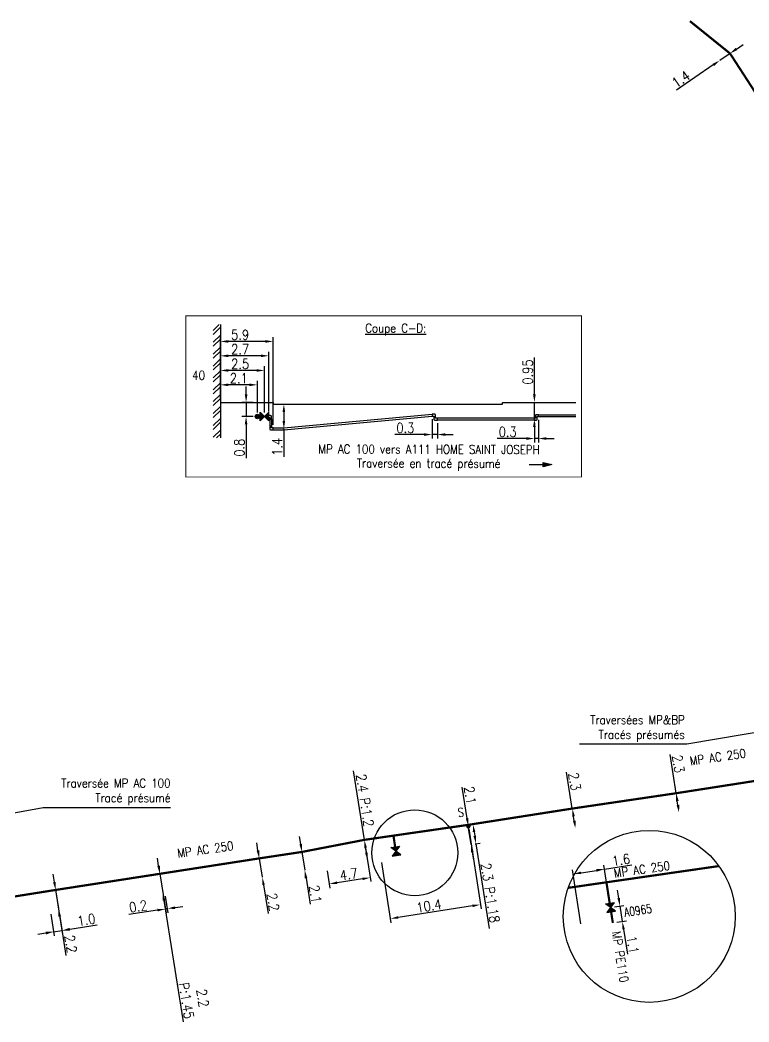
# Model space of a CAD drawing. Header units: millimetres. Extents: x 184000 to 185000, y 128000 to 129000.
# Drawn here: x 184663.3 to 184745.9, y 128886.5 to 129000.1 of the extents above; entities that cross this region are included whole.
import ezdxf
from ezdxf.enums import TextEntityAlignment as Align

# ---------------------------------------------------------------- set-up
doc = ezdxf.new("R2010")
doc.units = ezdxf.units.MM
doc.header["$PDMODE"] = 34
doc.layers.get('0').update_dxf_attribs({"linetype": 'CONTINUOUS'})
doc.layers.get('DEFPOINTS').update_dxf_attribs({"linetype": 'CONTINUOUS'})
for name, color, linetype in [('G_120', 4, 'CONTINUOUS'), ('G_300', 7, 'CONTINUOUS'), ('G_900', 7, 'CONTINUOUS')]:
    doc.layers.add(name, color=color, linetype=linetype)
doc.styles.add('G_ROMANS', font='ROMANS.SHX', dxfattribs={"width": 0.75})
doc.styles.get("Standard").update_dxf_attribs({"font": 'romans.shx', "width": 0.85})
doc.linetypes.add('G_typB_AP', pattern='A,5,-0.3,["o",Standard,S=1.5,R=0,X=0,Y=-0.5],-1.65', length=6.95)
doc.linetypes.add('G_TYPB_PE', pattern='A,5,-0.3,["o",Standard,S=1.5,R=0,X=0,Y=-0.5],-1.65', length=6.95)
doc.dimstyles.get("Standard").update_dxf_attribs({"dimtxt": 1.5, "dimasz": 1.2, "dimexe": 0.625, "dimexo": 0.625, "dimgap": 0.25, "dimtad": 1, "dimdec": 1, "dimzin": 0, "dimdsep": 46, "dimtxsty": 'Standard', "dimcen": -0.5, "dimadec": 0, "dimazin": 0, "dimtfac": 1, "dimtdec": 1, "dimtmove": 0, "dimatfit": 3, "dimfxl": 0, "dimtolj": 1, "dimtzin": 0, "dimarcsym": 0})

# ---------------------------------------------------------------- blocks, each defined once
blk = doc.blocks.new('G_300_04')
at = {"linetype": 'Continuous'}
h = blk.add_hatch(color=0, dxfattribs=at)
h.paths.add_polyline_path([(-0.5, 0.5), (-0.5, -0.5), (0, 0)])
h.paths.add_polyline_path([(0.5, 0.5), (0, 0), (0.5, -0.5)])
at = {"color": 0, "linetype": 'Continuous', "flags": 128}
blk.add_lwpolyline([(-0.5, -0.5), (0.5, 0.5), (0.5, -0.5), (-0.5, 0.5)], close=True, dxfattribs=at)
at = {"color": 0, "linetype": 'Continuous', "width": 0.75}
blk.add_attdef('NUM', text='', height=1, dxfattribs=at).set_placement((0, 1.78), align=Align.MIDDLE_CENTER)
at = {"color": 0, "linetype": 'Continuous', "width": 0.75, "flags": 3}
for tag, p in [('DEF_LEG', (0, -5)), ('DEF_COUP', (0, -7.5)), ('DEF_TYPE', (0, -10))]:
    blk.add_attdef(tag, text='', height=1.2, dxfattribs=at).set_placement(p, align=Align.MIDDLE)
blk = doc.blocks.new('*D258')
at = {"layer": 'DEFPOINTS', "color": 0, "linetype": 'Continuous', "transparency": 16777216}
for p in [(184743.77, 128996.33), (184742.61, 128995.54), (184742.61, 128995.54)]:
    blk.add_point(p, dxfattribs=at)
at = {"layer": 'G_120', "color": 0, "linetype": 'Continuous', "lineweight": -2, "transparency": 16777216}
for p, q in [((184744.51, 128996.84), (184745.25, 128997.35)), ((184743.77, 128996.33), (184742.61, 128995.54)), ((184741.87, 128995.03), (184737.68, 128992.16))]:
    blk.add_line(p, q, dxfattribs=at)
at = {"layer": 'G_120', "color": 0, "linetype": 'Continuous', "transparency": 16777216}
for points in [[(184744.42, 128996.97), (184744.59, 128996.72), (184743.77, 128996.33)], [(184741.78, 128995.16), (184741.95, 128994.91), (184742.61, 128995.54)]]:
    blk.add_solid(points, dxfattribs=at)
at = {"layer": 'G_120', "color": 0, "linetype": 'Continuous', "transparency": 16777216, "insert": (184738.2, 128993.42), "char_height": 1.125, "attachment_point": 5, "rotation": 34.456}
blk.add_mtext('\\A1;1.4', dxfattribs=at)
blk = doc.blocks.new('*D278')
at = {"layer": 'DEFPOINTS', "color": 0, "linetype": 'Continuous', "transparency": 16777216}
for p in [(184685.97, 128958.75), (184685.97, 128956.76), (184690.17, 128955.16)]:
    blk.add_point(p, dxfattribs=at)
at = {"layer": 'G_900', "color": 0, "linetype": 'Continuous', "lineweight": -2, "transparency": 16777216}
for p, q in [((184685.97, 128957.23), (184685.97, 128959.22)), ((184689.27, 128958.75), (184686.87, 128958.75)), ((184690.17, 128955.63), (184690.17, 128959.22))]:
    blk.add_line(p, q, dxfattribs=at)
at = {"layer": 'G_900', "color": 0, "linetype": 'Continuous', "transparency": 16777216}
for points in [[(184686.87, 128958.9), (184686.87, 128958.6), (184685.97, 128958.75)], [(184689.27, 128958.9), (184689.27, 128958.6), (184690.17, 128958.75)]]:
    blk.add_solid(points, dxfattribs=at)
at = {"layer": 'G_900', "color": 0, "linetype": 'Continuous', "transparency": 16777216, "insert": (184688.07, 128959.5), "char_height": 1.125, "attachment_point": 5}
blk.add_mtext('\\A1;2.1', dxfattribs=at)
blk = doc.blocks.new('*D279')
at = {"layer": 'DEFPOINTS', "color": 0, "linetype": 'Continuous', "transparency": 16777216}
for p in [(184685.97, 128960.38), (184685.97, 128956.76), (184690.97, 128955.16)]:
    blk.add_point(p, dxfattribs=at)
at = {"layer": 'G_900', "color": 0, "linetype": 'Continuous', "lineweight": -2, "transparency": 16777216}
for p, q in [((184685.97, 128957.23), (184685.97, 128960.85)), ((184690.07, 128960.38), (184686.87, 128960.38)), ((184690.97, 128955.63), (184690.97, 128960.85))]:
    blk.add_line(p, q, dxfattribs=at)
at = {"layer": 'G_900', "color": 0, "linetype": 'Continuous', "transparency": 16777216}
for points in [[(184686.87, 128960.53), (184686.87, 128960.23), (184685.97, 128960.38)], [(184690.07, 128960.53), (184690.07, 128960.23), (184690.97, 128960.38)]]:
    blk.add_solid(points, dxfattribs=at)
at = {"layer": 'G_900', "color": 0, "linetype": 'Continuous', "transparency": 16777216, "insert": (184688.21, 128961.13), "char_height": 1.125, "attachment_point": 5}
blk.add_mtext('\\A1;2.5', dxfattribs=at)
blk = doc.blocks.new('*D280')
at = {"layer": 'DEFPOINTS', "color": 0, "linetype": 'Continuous', "transparency": 16777216}
for p in [(184685.97, 128962.04), (184685.97, 128956.76), (184691.47, 128955.26)]:
    blk.add_point(p, dxfattribs=at)
at = {"layer": 'G_900', "color": 0, "linetype": 'Continuous', "lineweight": -2, "transparency": 16777216}
for p, q in [((184685.97, 128957.23), (184685.97, 128962.51)), ((184690.57, 128962.04), (184686.87, 128962.04)), ((184691.47, 128955.73), (184691.47, 128962.51))]:
    blk.add_line(p, q, dxfattribs=at)
at = {"layer": 'G_900', "color": 0, "linetype": 'Continuous', "transparency": 16777216}
for points in [[(184686.87, 128962.19), (184686.87, 128961.89), (184685.97, 128962.04)], [(184690.57, 128962.19), (184690.57, 128961.89), (184691.47, 128962.04)]]:
    blk.add_solid(points, dxfattribs=at)
at = {"layer": 'G_900', "color": 0, "linetype": 'Continuous', "transparency": 16777216, "insert": (184688.21, 128962.79), "char_height": 1.125, "attachment_point": 5}
blk.add_mtext('\\A1;2.7', dxfattribs=at)
blk = doc.blocks.new('G_300_11')
at = {"color": 0, "linetype": 'Continuous', "const_width": 0.248, "flags": 128}
blk.add_lwpolyline([(-0.13, 0, 1), (0.13, 0, 1)], format="xyb", close=True, dxfattribs=at)
at = {"linetype": 'Continuous', "style": 'G_ROMANS', "width": 0.75}
blk.add_attdef('S', text='', height=1, dxfattribs=at).set_placement((0, 1.35), align=Align.MIDDLE_CENTER)
at = {"color": 0, "linetype": 'Continuous', "width": 0.75, "flags": 3}
for tag, p in [('DEF_LEG', (0, -5)), ('DEF_COUP', (0, -7.5)), ('DEF_TYPE', (0, -10))]:
    blk.add_attdef(tag, text='', height=1.2, dxfattribs=at).set_placement(p, align=Align.MIDDLE)
blk = doc.blocks.new('*D212')
at = {"layer": 'DEFPOINTS', "color": 0, "linetype": 'Continuous', "transparency": 16777216}
for p in [(184690.38, 128905.04), (184690.72, 128902.92), (184690.72, 128902.92)]:
    blk.add_point(p, dxfattribs=at)
at = {"layer": 'G_120', "color": 0, "linetype": 'Continuous', "lineweight": -2, "transparency": 16777216}
for p, q in [((184690.23, 128905.93), (184690.09, 128906.82)), ((184690.38, 128905.04), (184690.72, 128902.92)), ((184690.87, 128902.03), (184691.4, 128898.8))]:
    blk.add_line(p, q, dxfattribs=at)
at = {"layer": 'G_120', "color": 0, "linetype": 'Continuous', "transparency": 16777216}
for points in [[(184690.38, 128905.96), (184690.08, 128905.91), (184690.38, 128905.04)], [(184691.02, 128902.06), (184690.72, 128902.01), (184690.72, 128902.92)]]:
    blk.add_solid(points, dxfattribs=at)
at = {"layer": 'G_120', "color": 0, "linetype": 'Continuous', "transparency": 16777216, "insert": (184691.95, 128900.09), "char_height": 1.125, "attachment_point": 5, "rotation": 279.2942}
blk.add_mtext('\\A1;2.2', dxfattribs=at)
blk = doc.blocks.new('*D213')
at = {"layer": 'DEFPOINTS', "color": 0, "linetype": 'Continuous', "transparency": 16777216}
for p in [(184695.22, 128905.77), (184695.55, 128903.69), (184695.55, 128903.69)]:
    blk.add_point(p, dxfattribs=at)
at = {"layer": 'G_120', "color": 0, "linetype": 'Continuous', "lineweight": -2, "transparency": 16777216}
for p, q in [((184695.08, 128906.65), (184694.94, 128907.54)), ((184695.22, 128905.77), (184695.55, 128903.69)), ((184695.69, 128902.8), (184696.16, 128899.83))]:
    blk.add_line(p, q, dxfattribs=at)
at = {"layer": 'G_120', "color": 0, "linetype": 'Continuous', "transparency": 16777216}
for points in [[(184695.23, 128906.68), (184694.93, 128906.63), (184695.22, 128905.77)], [(184695.84, 128902.83), (184695.54, 128902.78), (184695.55, 128903.69)]]:
    blk.add_solid(points, dxfattribs=at)
at = {"layer": 'G_120', "color": 0, "linetype": 'Continuous', "transparency": 16777216, "insert": (184696.74, 128900.99), "char_height": 1.125, "attachment_point": 5, "rotation": 278.9653}
blk.add_mtext('\\A1;2.1', dxfattribs=at)
blk = doc.blocks.new('*D214')
at = {"layer": 'DEFPOINTS', "color": 0, "linetype": 'Continuous', "transparency": 16777216}
for p in [(184702.3, 128907.14), (184698.02, 128904.08), (184698.32, 128902.14)]:
    blk.add_point(p, dxfattribs=at)
at = {"layer": 'G_120', "color": 0, "linetype": 'Continuous', "lineweight": -2, "transparency": 16777216}
for p, q in [((184702.37, 128906.68), (184703.04, 128902.4)), ((184698.09, 128903.62), (184698.4, 128901.68)), ((184702.08, 128902.72), (184699.21, 128902.28))]:
    blk.add_line(p, q, dxfattribs=at)
at = {"layer": 'G_120', "color": 0, "linetype": 'Continuous', "transparency": 16777216}
for points in [[(184699.19, 128902.43), (184699.24, 128902.13), (184698.32, 128902.14)], [(184702.06, 128902.87), (184702.1, 128902.57), (184702.97, 128902.86)]]:
    blk.add_solid(points, dxfattribs=at)
at = {"layer": 'G_120', "color": 0, "linetype": 'Continuous', "transparency": 16777216, "insert": (184700.53, 128903.24), "char_height": 1.125, "attachment_point": 5, "rotation": 8.8115}
blk.add_mtext('\\A1;4.7', dxfattribs=at)
blk = doc.blocks.new('*D215')
at = {"layer": 'DEFPOINTS', "color": 0, "linetype": 'Continuous', "transparency": 16777216}
for p in [(184702.3, 128907.14), (184702.66, 128904.8), (184702.66, 128904.8)]:
    blk.add_point(p, dxfattribs=at)
at = {"layer": 'G_120', "color": 0, "linetype": 'Continuous', "lineweight": -2, "transparency": 16777216}
for p, q in [((184702.3, 128907.14), (184701.08, 128914.97)), ((184702.53, 128905.69), (184702.44, 128906.25))]:
    blk.add_line(p, q, dxfattribs=at)
at = {"layer": 'G_120', "color": 0, "linetype": 'Continuous', "transparency": 16777216}
for points in [[(184702.59, 128906.28), (184702.29, 128906.23), (184702.3, 128907.14)], [(184702.67, 128905.71), (184702.38, 128905.67), (184702.66, 128904.8)]]:
    blk.add_solid(points, dxfattribs=at)
at = {"layer": 'G_120', "color": 0, "linetype": 'Continuous', "transparency": 16777216, "insert": (184702.36, 128911.62), "char_height": 1.125, "attachment_point": 5, "rotation": 278.8744}
blk.add_mtext('\\A1;2.4 P:1.2', dxfattribs=at)
blk = doc.blocks.new('*D216')
at = {"layer": 'DEFPOINTS', "color": 0, "linetype": 'Continuous', "transparency": 16777216}
for p in [(184725.88, 128910.69), (184726.24, 128908.42), (184726.24, 128908.42)]:
    blk.add_point(p, dxfattribs=at)
at = {"layer": 'G_120', "color": 0, "linetype": 'Continuous', "lineweight": -2, "transparency": 16777216}
for p, q in [((184725.88, 128910.69), (184725.23, 128914.82)), ((184726.1, 128909.31), (184726.02, 128909.8))]:
    blk.add_line(p, q, dxfattribs=at)
at = {"layer": 'G_120', "color": 0, "linetype": 'Continuous', "transparency": 16777216}
for points in [[(184726.17, 128909.83), (184725.88, 128909.78), (184725.88, 128910.69)], [(184726.25, 128909.33), (184725.96, 128909.28), (184726.24, 128908.42)]]:
    blk.add_solid(points, dxfattribs=at)
at = {"layer": 'G_120', "color": 0, "linetype": 'Continuous', "transparency": 16777216, "insert": (184726.15, 128913.76), "char_height": 1.125, "attachment_point": 5, "rotation": 279.0426}
blk.add_mtext('\\A1;2.3', dxfattribs=at)
blk = doc.blocks.new('*D218')
at = {"layer": 'DEFPOINTS', "color": 0, "linetype": 'Continuous', "transparency": 16777216}
for p in [(184737.66, 128912.43), (184737.99, 128910.21), (184737.99, 128910.21)]:
    blk.add_point(p, dxfattribs=at)
at = {"layer": 'G_120', "color": 0, "linetype": 'Continuous', "lineweight": -2, "transparency": 16777216}
for p, q in [((184737.66, 128912.43), (184736.99, 128916.82)), ((184737.86, 128911.1), (184737.79, 128911.54))]:
    blk.add_line(p, q, dxfattribs=at)
at = {"layer": 'G_120', "color": 0, "linetype": 'Continuous', "transparency": 16777216}
for points in [[(184737.94, 128911.56), (184737.64, 128911.52), (184737.66, 128912.43)], [(184738.01, 128911.12), (184737.71, 128911.07), (184737.99, 128910.21)]]:
    blk.add_solid(points, dxfattribs=at)
at = {"layer": 'G_120', "color": 0, "linetype": 'Continuous', "transparency": 16777216, "insert": (184737.91, 128915.76), "char_height": 1.125, "attachment_point": 5, "rotation": 278.6449}
blk.add_mtext('\\A1;2.3', dxfattribs=at)
blk = doc.blocks.new('*D219')
at = {"layer": 'DEFPOINTS', "color": 0, "linetype": 'Continuous', "transparency": 16777216}
for p in [(184714.06, 128908.84), (184704.18, 128905.03), (184705.24, 128898.19)]:
    blk.add_point(p, dxfattribs=at)
at = {"layer": 'G_300', "color": 0, "linetype": 'Continuous', "lineweight": -2, "transparency": 16777216}
for p, q in [((184714.13, 128908.38), (184715.54, 128899.33)), ((184704.25, 128904.57), (184705.31, 128897.73)), ((184714.57, 128899.66), (184706.13, 128898.33))]:
    blk.add_line(p, q, dxfattribs=at)
at = {"layer": 'G_300', "color": 0, "linetype": 'Continuous', "transparency": 16777216}
for points in [[(184714.55, 128899.81), (184714.6, 128899.51), (184715.46, 128899.8)], [(184706.1, 128898.48), (184706.15, 128898.19), (184705.24, 128898.19)]]:
    blk.add_solid(points, dxfattribs=at)
at = {"layer": 'G_300', "color": 0, "linetype": 'Continuous', "transparency": 16777216, "insert": (184709.62, 128899.64), "char_height": 1.125, "attachment_point": 5, "rotation": 8.9094}
blk.add_mtext('\\A1;10.4', dxfattribs=at)
blk = doc.blocks.new('*D220')
at = {"layer": 'DEFPOINTS', "color": 0, "linetype": 'Continuous', "transparency": 16777216}
for p in [(184714.06, 128908.84), (184714.41, 128906.62), (184714.95, 128906.7)]:
    blk.add_point(p, dxfattribs=at)
at = {"layer": 'G_300', "color": 0, "linetype": 'Continuous', "lineweight": -2, "transparency": 16777216}
for p, q in [((184714.53, 128908.91), (184715.07, 128909)), ((184714.75, 128908.04), (184714.82, 128907.59)), ((184714.87, 128906.69), (184715.42, 128906.78)), ((184714.95, 128906.7), (184716.44, 128897.09))]:
    blk.add_line(p, q, dxfattribs=at)
at = {"layer": 'G_300', "color": 0, "linetype": 'Continuous', "transparency": 16777216}
for points in [[(184714.9, 128908.06), (184714.6, 128908.02), (184714.61, 128908.93)], [(184714.97, 128907.62), (184714.67, 128907.57), (184714.95, 128906.7)]]:
    blk.add_solid(points, dxfattribs=at)
at = {"layer": 'G_300', "color": 0, "linetype": 'Continuous', "transparency": 16777216, "insert": (184716.58, 128901.12), "char_height": 1.125, "attachment_point": 5, "rotation": 278.8009}
blk.add_mtext('\\A1;2.3 P:1.18', dxfattribs=at)
blk = doc.blocks.new('*D223')
at = {"layer": 'DEFPOINTS', "color": 0, "linetype": 'Continuous', "transparency": 16777216}
for p in [(184688.89, 128956.76), (184690.17, 128956.76), (184690.17, 128955.16)]:
    blk.add_point(p, dxfattribs=at)
at = {"layer": 'G_900', "color": 0, "linetype": 'Continuous', "lineweight": -2, "transparency": 16777216}
for p, q in [((184688.89, 128957.66), (184688.89, 128958.56)), ((184689.7, 128956.76), (184688.42, 128956.76)), ((184688.89, 128956.76), (184688.89, 128955.16)), ((184689.7, 128955.16), (184688.42, 128955.16)), ((184688.89, 128954.26), (184688.89, 128950.43))]:
    blk.add_line(p, q, dxfattribs=at)
at = {"layer": 'G_900', "color": 0, "linetype": 'Continuous', "transparency": 16777216}
for points in [[(184688.74, 128957.66), (184689.04, 128957.66), (184688.89, 128956.76)], [(184688.74, 128954.26), (184689.04, 128954.26), (184688.89, 128955.16)]]:
    blk.add_solid(points, dxfattribs=at)
at = {"layer": 'G_900', "color": 0, "linetype": 'Continuous', "transparency": 16777216, "insert": (184688.14, 128951.62), "char_height": 1.125, "attachment_point": 5, "rotation": 90}
blk.add_mtext('\\A1;0.8', dxfattribs=at)
blk = doc.blocks.new('*D224')
at = {"layer": 'DEFPOINTS', "color": 0, "linetype": 'Continuous', "transparency": 16777216}
for p in [(184693.17, 128956.56), (184693.17, 128956.56), (184693.17, 128953.76)]:
    blk.add_point(p, dxfattribs=at)
at = {"layer": 'G_900', "color": 0, "linetype": 'Continuous', "lineweight": -2, "transparency": 16777216}
for p, q in [((184693.17, 128955.66), (184693.17, 128954.66)), ((184693.17, 128953.76), (184693.17, 128950.57))]:
    blk.add_line(p, q, dxfattribs=at)
at = {"layer": 'G_900', "color": 0, "linetype": 'Continuous', "transparency": 16777216}
for points in [[(184693.02, 128955.66), (184693.32, 128955.66), (184693.17, 128956.56)], [(184693.02, 128954.66), (184693.32, 128954.66), (184693.17, 128953.76)]]:
    blk.add_solid(points, dxfattribs=at)
at = {"layer": 'G_900', "color": 0, "linetype": 'Continuous', "transparency": 16777216, "insert": (184692.42, 128951.71), "char_height": 1.125, "attachment_point": 5, "rotation": 90}
blk.add_mtext('\\A1;1.4', dxfattribs=at)
blk = doc.blocks.new('*D225')
at = {"layer": 'DEFPOINTS', "color": 0, "linetype": 'Continuous', "transparency": 16777216}
for p in [(184721.58, 128956.76), (184721.58, 128956.76), (184721.58, 128954.86)]:
    blk.add_point(p, dxfattribs=at)
at = {"layer": 'G_900', "color": 0, "linetype": 'Continuous', "lineweight": -2, "transparency": 16777216}
for p, q in [((184721.58, 128957.66), (184721.58, 128961.85)), ((184721.58, 128954.86), (184721.58, 128956.76)), ((184721.58, 128953.96), (184721.58, 128953.06))]:
    blk.add_line(p, q, dxfattribs=at)
at = {"layer": 'G_900', "color": 0, "linetype": 'Continuous', "transparency": 16777216}
for points in [[(184721.43, 128957.66), (184721.73, 128957.66), (184721.58, 128956.76)], [(184721.43, 128953.96), (184721.73, 128953.96), (184721.58, 128954.86)]]:
    blk.add_solid(points, dxfattribs=at)
at = {"layer": 'G_900', "color": 0, "linetype": 'Continuous', "transparency": 16777216, "insert": (184720.83, 128960.2), "char_height": 1.125, "attachment_point": 5, "rotation": 90}
blk.add_mtext('\\A1;0.95', dxfattribs=at)
blk = doc.blocks.new('*D226')
at = {"layer": 'DEFPOINTS', "color": 0, "linetype": 'Continuous', "transparency": 16777216}
for p in [(184725.98, 128903.26), (184730.2, 128899.47), (184726.93, 128897.16)]:
    blk.add_point(p, dxfattribs=at)
at = {"layer": 'G_900', "color": 0, "linetype": 'Continuous', "lineweight": -2, "transparency": 16777216}
for p, q in [((184730.13, 128899.93), (184729.45, 128904.28)), ((184729.52, 128903.82), (184732.62, 128904.3)), ((184726.86, 128897.62), (184725.9, 128903.73)), ((184726.87, 128903.4), (184728.63, 128903.68))]:
    blk.add_line(p, q, dxfattribs=at)
at = {"layer": 'G_900', "color": 0, "linetype": 'Continuous', "transparency": 16777216}
for points in [[(184726.84, 128903.55), (184726.89, 128903.25), (184725.98, 128903.26)], [(184728.61, 128903.83), (184728.65, 128903.53), (184729.52, 128903.82)]]:
    blk.add_solid(points, dxfattribs=at)
at = {"layer": 'G_900', "color": 0, "linetype": 'Continuous', "transparency": 16777216, "insert": (184731.4, 128904.87), "char_height": 1.125, "attachment_point": 5, "rotation": 8.9094}
blk.add_mtext('\\A1;1.6', dxfattribs=at)
blk = doc.blocks.new('*D227')
at = {"layer": 'DEFPOINTS', "color": 0, "linetype": 'Continuous', "transparency": 16777216}
for p in [(184730.2, 128899.47), (184730.48, 128897.72), (184731.55, 128897.89)]:
    blk.add_point(p, dxfattribs=at)
at = {"layer": 'G_900', "color": 0, "linetype": 'Continuous', "lineweight": -2, "transparency": 16777216}
for p, q in [((184731.14, 128900.53), (184731, 128901.42)), ((184730.67, 128899.54), (184731.74, 128899.71)), ((184731.28, 128899.64), (184731.55, 128897.89)), ((184730.94, 128897.79), (184732.02, 128897.96)), ((184731.69, 128897), (184732.14, 128894.16))]:
    blk.add_line(p, q, dxfattribs=at)
at = {"layer": 'G_900', "color": 0, "linetype": 'Continuous', "transparency": 16777216}
for points in [[(184731.29, 128900.55), (184730.99, 128900.5), (184731.28, 128899.64)], [(184731.84, 128897.02), (184731.54, 128896.97), (184731.55, 128897.89)]]:
    blk.add_solid(points, dxfattribs=at)
at = {"layer": 'G_900', "color": 0, "linetype": 'Continuous', "transparency": 16777216, "insert": (184732.73, 128895.25), "char_height": 1.125, "attachment_point": 5, "rotation": 278.9094}
blk.add_mtext('\\A1;1.1', dxfattribs=at)
blk = doc.blocks.new('*D231')
at = {"layer": 'DEFPOINTS', "color": 0, "linetype": 'Continuous', "transparency": 16777216}
for p in [(184685.97, 128963.67), (184685.97, 128956.76), (184691.97, 128953.76)]:
    blk.add_point(p, dxfattribs=at)
at = {"layer": 'G_900', "color": 0, "linetype": 'Continuous', "lineweight": -2, "transparency": 16777216}
for p, q in [((184685.97, 128957.23), (184685.97, 128964.14)), ((184691.07, 128963.67), (184686.87, 128963.67)), ((184691.97, 128954.23), (184691.97, 128964.14))]:
    blk.add_line(p, q, dxfattribs=at)
at = {"layer": 'G_900', "color": 0, "linetype": 'Continuous', "transparency": 16777216}
for points in [[(184686.87, 128963.82), (184686.87, 128963.52), (184685.97, 128963.67)], [(184691.07, 128963.82), (184691.07, 128963.52), (184691.97, 128963.67)]]:
    blk.add_solid(points, dxfattribs=at)
at = {"layer": 'G_900', "color": 0, "linetype": 'Continuous', "transparency": 16777216, "insert": (184688.21, 128964.42), "char_height": 1.125, "attachment_point": 5}
blk.add_mtext('\\A1;5.9', dxfattribs=at)
blk = doc.blocks.new('*D232')
at = {"layer": 'DEFPOINTS', "color": 0, "linetype": 'Continuous', "transparency": 16777216}
for p in [(184709.98, 128955.31), (184710.58, 128954.86), (184709.98, 128953.11)]:
    blk.add_point(p, dxfattribs=at)
at = {"layer": 'G_900', "color": 0, "linetype": 'Continuous', "lineweight": -2, "transparency": 16777216}
for p, q in [((184709.98, 128954.84), (184709.98, 128952.65)), ((184710.58, 128954.39), (184710.58, 128952.65)), ((184709.08, 128953.11), (184705.76, 128953.11)), ((184710.58, 128953.11), (184709.98, 128953.11)), ((184711.48, 128953.11), (184712.38, 128953.11))]:
    blk.add_line(p, q, dxfattribs=at)
at = {"layer": 'G_900', "color": 0, "linetype": 'Continuous', "transparency": 16777216}
for points in [[(184709.08, 128953.26), (184709.08, 128952.96), (184709.98, 128953.11)], [(184711.48, 128953.26), (184711.48, 128952.96), (184710.58, 128953.11)]]:
    blk.add_solid(points, dxfattribs=at)
at = {"layer": 'G_900', "color": 0, "linetype": 'Continuous', "transparency": 16777216, "insert": (184706.95, 128953.86), "char_height": 1.125, "attachment_point": 5}
blk.add_mtext('\\A1;0.3', dxfattribs=at)
blk = doc.blocks.new('*D233')
at = {"layer": 'DEFPOINTS', "color": 0, "linetype": 'Continuous', "transparency": 16777216}
for p in [(184722.03, 128955.26), (184721.58, 128954.86), (184721.58, 128952.66)]:
    blk.add_point(p, dxfattribs=at)
at = {"layer": 'G_900', "color": 0, "linetype": 'Continuous', "lineweight": -2, "transparency": 16777216}
for p, q in [((184721.58, 128954.39), (184721.58, 128952.2)), ((184722.03, 128954.79), (184722.03, 128952.2)), ((184720.68, 128952.66), (184717.36, 128952.66)), ((184722.03, 128952.66), (184721.58, 128952.66)), ((184722.93, 128952.66), (184723.83, 128952.66))]:
    blk.add_line(p, q, dxfattribs=at)
at = {"layer": 'G_900', "color": 0, "linetype": 'Continuous', "transparency": 16777216}
for points in [[(184720.68, 128952.81), (184720.68, 128952.51), (184721.58, 128952.66)], [(184722.93, 128952.81), (184722.93, 128952.51), (184722.03, 128952.66)]]:
    blk.add_solid(points, dxfattribs=at)
at = {"layer": 'G_900', "color": 0, "linetype": 'Continuous', "transparency": 16777216, "insert": (184718.55, 128953.41), "char_height": 1.125, "attachment_point": 5}
blk.add_mtext('\\A1;0.3', dxfattribs=at)
blk = doc.blocks.new('*D234')
at = {"layer": 'DEFPOINTS', "color": 0, "linetype": 'Continuous', "transparency": 16777216}
for p in [(184714.09, 128908.69), (184714.41, 128906.62), (184714.41, 128906.62)]:
    blk.add_point(p, dxfattribs=at)
at = {"layer": 'G_300', "color": 0, "linetype": 'Continuous', "lineweight": -2, "transparency": 16777216}
for p, q in [((184713.95, 128909.58), (184713.4, 128913.13)), ((184714.41, 128906.62), (184714.09, 128908.69)), ((184714.54, 128905.73), (184714.68, 128904.84))]:
    blk.add_line(p, q, dxfattribs=at)
at = {"layer": 'G_300', "color": 0, "linetype": 'Continuous', "transparency": 16777216}
for points in [[(184714.1, 128909.61), (184713.8, 128909.56), (184714.09, 128908.69)], [(184714.69, 128905.75), (184714.4, 128905.71), (184714.41, 128906.62)]]:
    blk.add_solid(points, dxfattribs=at)
at = {"layer": 'G_300', "color": 0, "linetype": 'Continuous', "transparency": 16777216, "insert": (184714.3, 128912.2), "char_height": 1.125, "attachment_point": 5, "rotation": 278.8009}
blk.add_mtext('\\A1;2.1', dxfattribs=at)
blk = doc.blocks.new('*D237')
at = {"layer": 'DEFPOINTS', "color": 0, "linetype": 'Continuous', "transparency": 16777216}
for p in [(184667.29, 128901.46), (184666.68, 128899.18), (184667.06, 128896.71)]:
    blk.add_point(p, dxfattribs=at)
at = {"layer": 'G_120', "color": 0, "linetype": 'Continuous', "lineweight": -2, "transparency": 16777216}
for p, q in [((184667.36, 128901), (184668.08, 128896.4)), ((184666.75, 128898.72), (184667.14, 128896.24)), ((184668.9, 128897.01), (184672, 128897.52)), ((184666.18, 128896.56), (184665.29, 128896.41)), ((184667.06, 128896.71), (184668.01, 128896.86))]:
    blk.add_line(p, q, dxfattribs=at)
at = {"layer": 'G_120', "color": 0, "linetype": 'Continuous', "transparency": 16777216}
for points in [[(184666.15, 128896.71), (184666.2, 128896.41), (184667.06, 128896.71)], [(184668.88, 128897.16), (184668.92, 128896.86), (184668.01, 128896.86)]]:
    blk.add_solid(points, dxfattribs=at)
at = {"layer": 'G_120', "color": 0, "linetype": 'Continuous', "transparency": 16777216, "insert": (184670.77, 128898.08), "char_height": 1.125, "attachment_point": 5, "rotation": 9.3442}
blk.add_mtext('\\A1;1.0', dxfattribs=at)
blk = doc.blocks.new('*D238')
at = {"layer": 'DEFPOINTS', "color": 0, "linetype": 'Continuous', "transparency": 16777216}
for p in [(184667.29, 128901.46), (184667.62, 128899.34), (184667.62, 128899.34)]:
    blk.add_point(p, dxfattribs=at)
at = {"layer": 'G_120', "color": 0, "linetype": 'Continuous', "lineweight": -2, "transparency": 16777216}
for p, q in [((184667.15, 128902.35), (184667.01, 128903.24)), ((184667.29, 128901.46), (184667.62, 128899.34)), ((184667.76, 128898.45), (184668.46, 128894.04))]:
    blk.add_line(p, q, dxfattribs=at)
at = {"layer": 'G_120', "color": 0, "linetype": 'Continuous', "transparency": 16777216}
for points in [[(184667.3, 128902.37), (184667, 128902.33), (184667.29, 128901.46)], [(184667.91, 128898.47), (184667.61, 128898.43), (184667.62, 128899.34)]]:
    blk.add_solid(points, dxfattribs=at)
at = {"layer": 'G_120', "color": 0, "linetype": 'Continuous', "transparency": 16777216, "insert": (184669.01, 128895.33), "char_height": 1.125, "attachment_point": 5, "rotation": 278.933}
blk.add_mtext('\\A1;2.2', dxfattribs=at)
blk = doc.blocks.new('*D239')
at = {"layer": 'DEFPOINTS', "color": 0, "linetype": 'Continuous', "transparency": 16777216}
for p in [(184679.11, 128903.29), (184679.64, 128901.2), (184679.93, 128899.33)]:
    blk.add_point(p, dxfattribs=at)
at = {"layer": 'G_120', "color": 0, "linetype": 'Continuous', "lineweight": -2, "transparency": 16777216}
for p, q in [((184679.18, 128902.83), (184679.81, 128898.83)), ((184679.71, 128900.74), (184680.01, 128898.86)), ((184680.83, 128899.46), (184681.72, 128899.59)), ((184678.85, 128899.17), (184675.58, 128898.69)), ((184679.93, 128899.33), (184679.74, 128899.3))]:
    blk.add_line(p, q, dxfattribs=at)
at = {"layer": 'G_120', "color": 0, "linetype": 'Continuous', "transparency": 16777216}
for points in [[(184680.8, 128899.6), (184680.85, 128899.31), (184679.93, 128899.33)], [(184678.82, 128899.32), (184678.87, 128899.02), (184679.74, 128899.3)]]:
    blk.add_solid(points, dxfattribs=at)
at = {"layer": 'G_120', "color": 0, "linetype": 'Continuous', "transparency": 16777216, "insert": (184676.65, 128899.6), "char_height": 1.125, "attachment_point": 5, "rotation": 8.332}
blk.add_mtext('\\A1;0.2', dxfattribs=at)
blk = doc.blocks.new('*D240')
at = {"layer": 'DEFPOINTS', "color": 0, "linetype": 'Continuous', "transparency": 16777216}
for p in [(184679.11, 128903.29), (184679.44, 128901.17), (184679.44, 128901.17)]:
    blk.add_point(p, dxfattribs=at)
at = {"layer": 'G_120', "color": 0, "linetype": 'Continuous', "lineweight": -2, "transparency": 16777216}
for p, q in [((184678.97, 128904.18), (184678.83, 128905.07)), ((184679.11, 128903.29), (184679.44, 128901.17)), ((184679.58, 128900.28), (184681.74, 128886.49))]:
    blk.add_line(p, q, dxfattribs=at)
at = {"layer": 'G_120', "color": 0, "linetype": 'Continuous', "transparency": 16777216}
for points in [[(184679.12, 128904.21), (184678.82, 128904.16), (184679.11, 128903.29)], [(184679.73, 128900.3), (184679.43, 128900.26), (184679.44, 128901.17)]]:
    blk.add_solid(points, dxfattribs=at)
at = {"layer": 'G_120', "color": 0, "linetype": 'Continuous', "transparency": 16777216, "insert": (184683.05, 128889.05), "char_height": 1.125, "attachment_point": 5, "rotation": 278.8919}
blk.add_mtext('\\A1;2.2\\PP:1.45', dxfattribs=at)

msp = doc.modelspace()

# ---------------------------------------------------------------- hatches: boundary and pattern name
at = {"layer": 'G_900', "linetype": 'Continuous', "ltscale": 0.5}
h = msp.add_hatch(dxfattribs=at)
h.set_pattern_fill('ANSI32', color=256, scale=0.1)
h.paths.add_polyline_path([(184685.97, 128965.59), (184685.17, 128965.59), (184685.17, 128952.73), (184685.97, 128952.73)])
h = msp.add_hatch(color=256, dxfattribs=at)
h.dxf.hatch_style = 1
h.paths.add_polyline_path([(184690.42, 128955.16, 1), (184689.92, 128955.16, 1)])
h = msp.add_hatch(color=256, dxfattribs=at)
h.dxf.hatch_style = 1
h.paths.add_polyline_path([(184722.56, 128949.95), (184722.56, 128949.45), (184723.56, 128949.7)])

# ---------------------------------------------------------------- linework, layer by layer
at = {"layer": 'G_120', "linetype": 'G_TYPB_PE', "ltscale": 0.5, "const_width": 0.25}
msp.add_lwpolyline([(184739.22, 129000), (184743.77, 128996.33), (184754.82, 128979.27), (184763.61, 128966.6), (184767.9, 128960.28), (184767.52, 128957.35), (184769.24, 128954.53), (184778.16, 128941.69), (184777.11, 128939.51), (184777.34, 128939.21)], dxfattribs=at)
at = {"layer": 'G_120', "linetype": 'G_typB_AP', "ltscale": 0.5, "const_width": 0.25}
msp.add_lwpolyline([(184752.22, 128915.13), (184750.44, 128914.58), (184749.45, 128914.27), (184749.45, 128914.27), (184749.45, 128914.27), (184737.66, 128912.43), (184737.66, 128912.43), (184725.88, 128910.69), (184725.88, 128910.69), (184714.06, 128908.84), (184714.06, 128908.84), (184705.6, 128907.62), (184705.6, 128907.62), (184702.3, 128907.14), (184695.22, 128905.77), (184695.22, 128905.77), (184690.38, 128905.04), (184690.38, 128905.04), (184679.11, 128903.29), (184667.29, 128901.46), (184657.43, 128899.89)], dxfattribs=at)
at = {"layer": 'G_120', "linetype": 'G_TYPB_PE', "ltscale": 0.5, "const_width": 0.25, "flags": 128}
msp.add_lwpolyline([(184705.6, 128907.62), (184705.79, 128906.35)], dxfattribs=at)
at = {"layer": 'G_900', "ltscale": 0.5, "const_width": 0.1}
msp.add_lwpolyline([(184682.05, 128966.57), (184726.93, 128966.57), (184726.93, 128948.3), (184682.05, 128948.3)], close=True, dxfattribs=at)
at = {"layer": 'G_900', "linetype": 'Continuous', "ltscale": 0.5, "flags": 128}
for points in [[(184685.97, 128965.59), (184685.97, 128965.58)], [(184685.97, 128965.58), (184685.97, 128952.73)], [(184685.97, 128956.76), (184691.97, 128956.76), (184691.97, 128956.56), (184691.97, 128956.56)], [(184691.97, 128956.56), (184717.97, 128956.56)], [(184690.17, 128955.26), (184690.72, 128955.26)], [(184691.47, 128955.26), (184691.22, 128955.26)], [(184693.17, 128953.86), (184709.98, 128955.41), (184709.98, 128955.41)], [(184693.17, 128953.66), (184709.98, 128955.21), (184709.98, 128955.21)], [(184690.17, 128955.06), (184690.72, 128955.06)], [(184691.22, 128955.06), (184691.47, 128955.06)], [(184691.57, 128954.86), (184691.57, 128953.86)], [(184691.77, 128954.86), (184691.77, 128953.86)], [(184710.18, 128955.08), (184710.38, 128955.08)], [(184721.58, 128954.96), (184710.58, 128954.96)], [(184721.58, 128954.76), (184710.58, 128954.76)], [(184691.97, 128953.86), (184693.17, 128953.86)], [(184691.97, 128953.66), (184693.17, 128953.66)], [(184693.17, 128953.66), (184693.17, 128953.46)], [(184720.99, 128949.7), (184722.56, 128949.7)]]:
    msp.add_lwpolyline(points, dxfattribs=at)
at = {"layer": 'G_900', "ltscale": 0.5, "flags": 128}
for points in [[(184717.97, 128956.56), (184717.97, 128956.76), (184726.29, 128956.76)], [(184722.03, 128955.36), (184726.29, 128955.36)], [(184722.03, 128955.16), (184726.29, 128955.16)]]:
    msp.add_lwpolyline(points, dxfattribs=at)
at = {"layer": 'G_900', "linetype": 'Continuous', "ltscale": 0.5, "flags": 128}
for points in [[(184691.67, 128955.26), (184691.37, 128955.26), (184691.37, 128955.06), (184691.57, 128955.06), (184691.57, 128954.86), (184691.77, 128954.86), (184691.77, 128955.16, 0.414214)], [(184710.28, 128955.41), (184709.98, 128955.41), (184709.98, 128955.21), (184710.18, 128955.21), (184710.18, 128955.08), (184710.38, 128955.08), (184710.38, 128955.31, 0.414214)], [(184721.71, 128955.26), (184721.71, 128955.06), (184721.91, 128955.06), (184721.91, 128955.16), (184722.03, 128955.16), (184722.03, 128955.36), (184721.81, 128955.36, 0.414214)], [(184691.67, 128953.66), (184691.97, 128953.66), (184691.97, 128953.86), (184691.77, 128953.86), (184691.77, 128954.06), (184691.57, 128954.06), (184691.57, 128953.76, 0.414214)], [(184710.28, 128954.76), (184710.58, 128954.76), (184710.58, 128954.96), (184710.38, 128954.96), (184710.38, 128955.08), (184710.18, 128955.08), (184710.18, 128954.86, 0.414214)], [(184721.91, 128954.86), (184721.91, 128955.06), (184721.71, 128955.06), (184721.71, 128954.96), (184721.58, 128954.96), (184721.58, 128954.76), (184721.81, 128954.76, 0.414214)]]:
    msp.add_lwpolyline(points, format="xyb", close=True, dxfattribs=at)
msp.add_lwpolyline([(184722.56, 128949.45), (184722.56, 128949.95), (184723.56, 128949.7)], close=True, dxfattribs=at)
at = {"layer": 'G_900', "ltscale": 0.5, "const_width": 0.1, "flags": 128}
msp.add_lwpolyline([(184714.09, 128908.69), (184714.06, 128908.84)], dxfattribs=at)
at = {"layer": 'G_900', "color": 4, "ltscale": 0.5, "const_width": 0.25, "flags": 128}
for points in [[(184742.51, 128904.17), (184738.28, 128903.56), (184729.77, 128902.33), (184725.42, 128901.7)], [(184729.75, 128902.33), (184730.12, 128899.96)], [(184730.28, 128898.98), (184730.48, 128897.72)]]:
    msp.add_lwpolyline(points, dxfattribs=at)
at = {"layer": 'G_900', "linetype": 'Continuous', "ltscale": 0.5}
msp.add_circle((184690.17, 128955.16), 0.25, dxfattribs=at)
at = {"layer": 'G_900', "ltscale": 0.5}
for centre, radius in [((184708.02, 128905.68), 4.87), ((184734.61, 128898.46), 9.75)]:
    msp.add_circle(centre, radius, dxfattribs=at)

# ---------------------------------------------------------------- block references
at = {"layer": 'G_300', "ltscale": 0.5}
ref = msp.add_blockref('G_300_11', (184714.09, 128908.69), dxfattribs=dict(at, rotation=71.23653414301651))
ref.add_attrib('S', 'S', dxfattribs={"layer": '0', "linetype": 'Continuous', "height": 1, "rotation": 8.099, "style": 'G_ROMANS', "width": 0.75}).set_placement((184713.24, 128910.26), align=Align.MIDDLE_CENTER)
at = {"layer": 'G_300', "ltscale": 0.5, "rotation": 98.82751736980887}
msp.add_blockref('G_300_04', (184705.87, 128905.86), dxfattribs=at)
at = {"layer": 'G_900', "linetype": 'Continuous', "ltscale": 0.5, "rotation": 180.0294170503098}
msp.add_blockref('G_300_04', (184690.97, 128955.16), dxfattribs=at)
at = {"layer": 'G_900', "ltscale": 0.5}
ref = msp.add_blockref('G_300_04', (184730.2, 128899.47), dxfattribs=dict(at, rotation=98.82751736980887))
ref.add_attrib('NUM', 'A0965', dxfattribs={"layer": '0', "color": 0, "linetype": 'Continuous', "height": 1, "rotation": 8.2282, "width": 0.75}).set_placement((184733.33, 128899.14), align=Align.MIDDLE_CENTER)

# ---------------------------------------------------------------- texts
at = {"layer": 'G_120', "linetype": 'Continuous', "width": 0.85}
for p in [(184742.38, 128916.54), (184684.27, 128906.05)]:
    msp.add_text('MP AC 250', height=1, rotation=8.0767, dxfattribs=at).set_placement(p, align=Align.MIDDLE)
at = {"layer": 'G_120', "linetype": 'Continuous', "char_height": 1, "attachment_point": 6}
for s, insert in [('Traversées MP&BP\\PTracés présumés', (184738.63, 128919.75)), ('Traversée MP AC 100\\PTracé présumé', (184680.32, 128912.57))]:
    msp.add_mtext(s, dxfattribs=dict(at, insert=insert))
at = {"layer": 'G_900', "linetype": 'Continuous', "width": 0.85}
for s, p in [('MP AC 100 vers A111 HOME SAINT JOSEPH', (184709.63, 128951.44)), ('Traversée en tracé présumé', (184709.59, 128949.68))]:
    msp.add_text(s, height=1, rotation=359.8166, dxfattribs=at).set_placement(p, align=Align.MIDDLE)
at = {"layer": 'G_900', "color": 4, "linetype": 'Continuous', "width": 0.85}
for s, rotation, p in [('MP AC 250', 8.0767, (184733.77, 128903.8)), ('MP PE110', 278.9325, (184731.33, 128893.88))]:
    msp.add_text(s, height=1, rotation=rotation, dxfattribs=at).set_placement(p, align=Align.MIDDLE)
at = {"layer": 'G_900', "linetype": 'Continuous', "ltscale": 0.5, "char_height": 1, "attachment_point": 1}
for s, width, insert in [('{\\LCoupe C-D: }', 8.2604, (184702.4, 128965.68)), ('40', 1.8923, (184682.77, 128960.33))]:
    msp.add_mtext_dynamic_manual_height_columns(s, width=width, gutter_width=5, heights=[0], dxfattribs=dict(at, insert=insert))

# ---------------------------------------------------------------- dimensions: what is measured, and where the dimension line sits
at = {"layer": 'G_120', "linetype": 'Continuous'}
for base, p1, p2, angle, override, picture, middle in [((184742.61, 128995.54), (184743.77, 128996.33), (184742.61, 128995.54), 34.456, {"dimscale": 0.75}, '*D258', (184738.63, 128992.81)), ((184737.99367, 128910.2056), (184737.65547, 128912.43004), (184737.99367, 128910.2056), 98.6449, {"dimscale": 0.75}, '*D218', (184737.16612, 128915.64865)), ((184726.24, 128908.42), (184725.88, 128910.69), (184726.24, 128908.42), 99.0426, {"dimscale": 0.75}, '*D216', (184725.41, 128913.64)), ((184695.55, 128903.69), (184695.22, 128905.77), (184695.55, 128903.69), 98.9653, {"dimscale": 0.75}, '*D213', (184695.99, 128900.87)), ((184690.72, 128902.92), (184690.38, 128905.04), (184690.72, 128902.92), 99.2942, {"dimscale": 0.75}, '*D212', (184691.21, 128899.97)), ((184667.62, 128899.34), (184667.29, 128901.46), (184667.62, 128899.34), 98.933, {"dimscale": 0.75, "dimatfit": 0}, '*D238', (184668.27, 128895.21)), ((184679.93, 128899.33), (184679.11, 128903.29), (184679.64, 128901.2), 188.332, {"dimscale": 0.75, "dimatfit": 0}, '*D239', (184676.76, 128898.86)), ((184667.06, 128896.71), (184667.29, 128901.46), (184666.68, 128899.18), 9.3442, {"dimscale": 0.75, "dimatfit": 0}, '*D237', (184670.89, 128897.34))]:
    dim = msp.add_linear_dim(base=base, p1=p1, p2=p2, angle=angle, dimstyle='Standard', override=override, dxfattribs=at)
    dim.commit()
    dim.dimension.update_dxf_attribs({"geometry": picture, "text_midpoint": middle, "dimtype": 160})
for base, p1, p2, angle, text, picture, middle in [((184702.66, 128904.8), (184702.3, 128907.14), (184702.66, 128904.8), 98.8744, '<> P:1.2', '*D215', (184701.62, 128911.5)), ((184679.444, 128901.1697), (184679.1117, 128903.2939), (184679.444, 128901.1697), 98.8919, '<>\\PP:1.45', '*D240', (184681.3813, 128888.7868))]:
    dim = msp.add_linear_dim(base=base, p1=p1, p2=p2, angle=angle, text=text, dimstyle='Standard', override={"dimscale": 0.75}, dxfattribs=at)
    dim.commit()
    dim.dimension.update_dxf_attribs({"geometry": picture, "text_midpoint": middle, "dimtype": 160})
dim = msp.add_linear_dim(base=(184698.32, 128902.14), p1=(184702.3, 128907.14), p2=(184698.02, 128904.08), angle=8.8115, dimstyle='Standard', override={"dimscale": 0.75, "dimatfit": 0}, dxfattribs=at)
dim.commit()
dim.dimension.update_dxf_attribs({"geometry": '*D214', "text_midpoint": (184700.53, 128903.24)})
at = {"layer": 'G_300', "linetype": 'Continuous'}
dim = msp.add_linear_dim(base=(184714.41, 128906.62), p1=(184714.09, 128908.69), p2=(184714.41, 128906.62), angle=98.8009, dimstyle='Standard', override={"dimscale": 0.75, "dimatfit": 0}, dxfattribs=at)
dim.commit()
dim.dimension.update_dxf_attribs({"geometry": '*D234', "text_midpoint": (184713.56, 128912.09), "dimtype": 160})
for base, p1, p2, angle, text, override, picture, middle in [((184705.24, 128898.19), (184714.06, 128908.84), (184704.18, 128905.03), 8.9094, '10.4', {"dimscale": 0.75, "dimatfit": 0}, '*D219', (184709.74, 128898.9)), ((184714.9547, 128906.70434), (184714.06284, 128908.84307), (184714.4071, 128906.61956), 98.80088, '<> P:1.18', {"dimscale": 0.75}, '*D220', (184715.83705, 128901.00528))]:
    dim = msp.add_linear_dim(base=base, p1=p1, p2=p2, angle=angle, text=text, dimstyle='Standard', override=override, dxfattribs=at)
    dim.commit()
    dim.dimension.update_dxf_attribs({"geometry": picture, "text_midpoint": middle, "dimtype": 160})
at = {"layer": 'G_900', "linetype": 'Continuous'}
for base, p1, p2, text, override, picture, middle in [((184685.97, 128963.67), (184691.97, 128953.76), (184685.97, 128956.76), '5.9', {"dimscale": 0.75}, '*D231', (184688.21, 128963.67)), ((184685.97, 128958.75), (184690.17, 128955.16), (184685.97, 128956.76), '2.1', {"dimscale": 0.75, "dimatfit": 0}, '*D278', (184688.07, 128958.75)), ((184709.98, 128953.11), (184710.58, 128954.86), (184709.98, 128955.31), '0.3', {"dimscale": 0.75, "dimatfit": 0}, '*D232', (184706.95, 128953.11)), ((184721.58, 128952.66), (184722.03, 128955.26), (184721.58, 128954.86), '0.3', {"dimscale": 0.75, "dimatfit": 0}, '*D233', (184718.55, 128952.66))]:
    dim = msp.add_linear_dim(base=base, p1=p1, p2=p2, text=text, dimstyle='Standard', override=override, dxfattribs=at)
    dim.commit()
    dim.dimension.update_dxf_attribs({"geometry": picture, "text_midpoint": middle, "dimtype": 160})
for base, p1, p2, angle, text, override, picture, middle in [((184685.97, 128962.04), (184691.47, 128955.26), (184685.97, 128956.76), 0, '2.7', {"dimscale": 0.75, "dimatfit": 0}, '*D280', (184688.21, 128962.04)), ((184685.97, 128960.38), (184690.97, 128955.16), (184685.97, 128956.76), 0, '2.5', {"dimscale": 0.75, "dimatfit": 0}, '*D279', (184688.21, 128960.38)), ((184721.58, 128956.76), (184721.58, 128954.86), (184721.58, 128956.76), 270, '0.95', {"dimscale": 0.75, "dimlfac": 1, "dimlunit": 2, "dimatfit": 0}, '*D225', (184721.58, 128960.2)), ((184688.89, 128956.76), (184690.17, 128955.16), (184690.17, 128956.76), 270, '0.8', {"dimscale": 0.75, "dimatfit": 0}, '*D223', (184688.89, 128951.62)), ((184693.17, 128956.56), (184693.17, 128953.76), (184693.17, 128956.56), 270, '1.4', {"dimscale": 0.75}, '*D224', (184693.17, 128951.71)), ((184725.98, 128903.26), (184730.2, 128899.47), (184726.93, 128897.16), 8.9094, '1.6', {"dimscale": 0.75}, '*D226', (184731.52, 128904.13)), ((184731.55, 128897.89), (184730.2, 128899.47), (184730.48, 128897.72), 98.9094, '1.1', {"dimscale": 0.75}, '*D227', (184731.98, 128895.13))]:
    dim = msp.add_linear_dim(base=base, p1=p1, p2=p2, angle=angle, text=text, dimstyle='Standard', override=override, dxfattribs=at)
    dim.commit()
    dim.dimension.update_dxf_attribs({"geometry": picture, "text_midpoint": middle, "dimtype": 160})

# ---------------------------------------------------------------- leaders
at = {"layer": 'G_120', "linetype": 'Continuous', "annotation_type": 0, "has_hookline": 1}
for points, hookline_direction, text_width in [([(184748.69, 128919.66), (184738.88, 128918)], 1, 11.94), ([(184656.05, 128909.04), (184665.86, 128910.82)], 0, 14.21)]:
    msp.add_leader(points, dimstyle='Standard', dxfattribs=dict(at, hookline_direction=hookline_direction, text_width=text_width))

doc.saveas('drawing.dxf')
